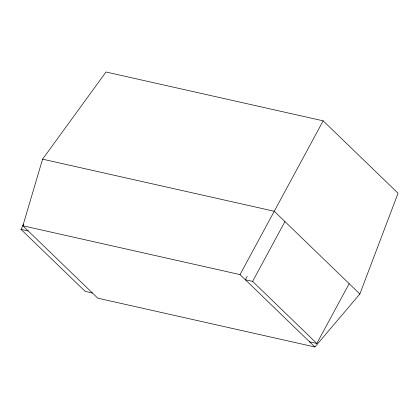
<?xml version="1.0" encoding="UTF-8"?>
<svg xmlns="http://www.w3.org/2000/svg" width="419" height="419" viewBox="0 0 419 419"><rect width="100%" height="100%" fill="white"/><g stroke="black" fill="none" stroke-linecap="round" stroke-linejoin="round"><path stroke-width="0.63" d="M22.867 225.783L42.581 159.168L106.007 72.01L323.159 120.829L398.05 193.217L359.858 294.002L314.91 346.99L97.758 298.171L22.867 225.783L240.014 274.597L314.91 346.99M92.416 293.007L85.162 291.378L20.95 229.313L23.747 224.139M240.014 274.597L323.159 120.829M247.22 276.31L245.356 279.761L252.61 281.39L316.822 343.46L349.158 283.658M252.61 281.39L284.941 221.593M42.581 159.168L274.241 211.249L359.858 294.002M20.95 229.313L28.204 230.942M309.568 341.825L316.822 343.46"/></g></svg>
